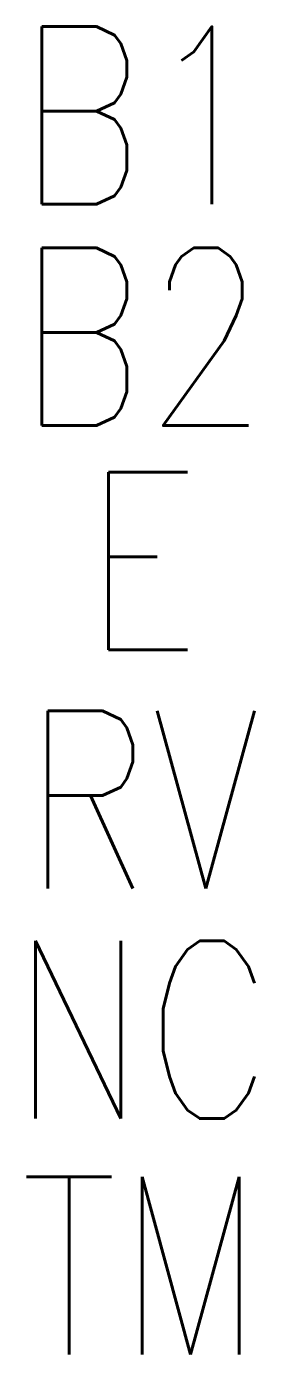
# Model space of a CAD drawing. Extents: x 170.6 to 173.5, y 187.6 to 204.4.
import ezdxf
from ezdxf.enums import TextEntityAlignment as Align

# ---------------------------------------------------------------- set-up
doc = ezdxf.new("R2010")
doc.units = 0
doc.layers.add('E-TXT-DESCRIPTIF', color=7, linetype='CONTINUOUS')
doc.styles.add('TX2', font='romans.shx', dxfattribs={"width": 0.8, "height": 1.125})

msp = doc.modelspace()

# ---------------------------------------------------------------- texts
at = {"layer": 'E-TXT-DESCRIPTIF', "style": 'TX2', "width": 0.8}
for tag, text, p in [('B1', '', (172.073, 202.137)), ('B2', 'MAISON', (172.073, 199.333)), ('E', '1 étage', (172.073, 196.492)), ('RV', '', (172.073, 193.468)), ('NC', '', (172.073, 190.554)), ('TM', '', (172.073, 187.567))]:
    msp.add_attdef(tag, text=text, height=2.25, dxfattribs=at).set_placement(p, align=Align.CENTER)

doc.saveas('drawing.dxf')
